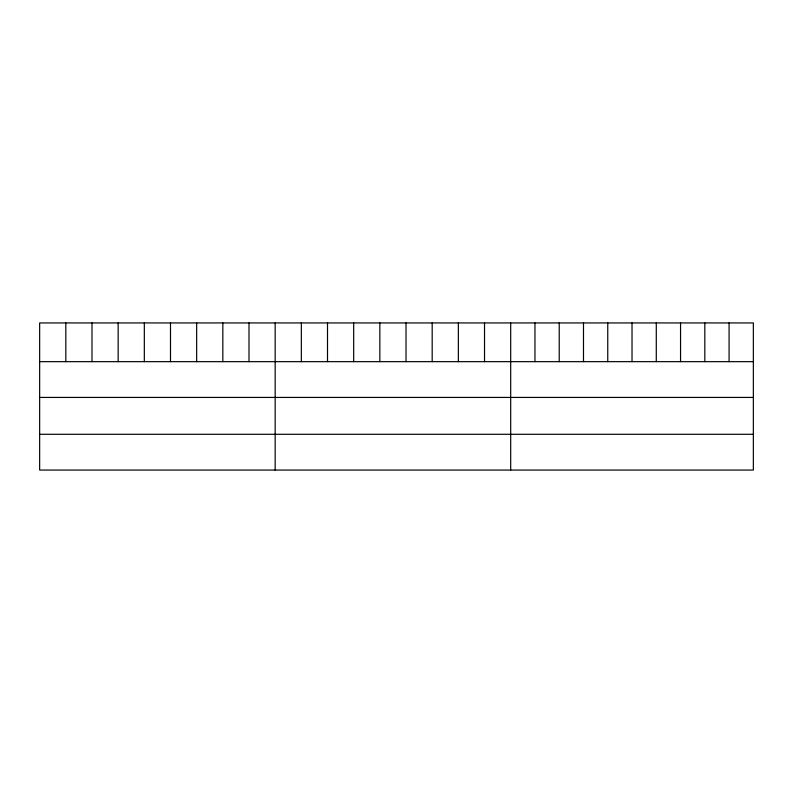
<?xml version="1.0" encoding="UTF-8"?>
<svg xmlns="http://www.w3.org/2000/svg" width="793" height="793" viewBox="0 0 793 793"><rect width="100%" height="100%" fill="white"/><g stroke="black" fill="none" stroke-linecap="round" stroke-linejoin="round"><path stroke-width="1.19" d="M753.35 361.658L753.35 470.061L39.65 470.061L39.65 322.939L753.35 322.939L753.35 361.658L39.65 361.658M39.65 397.432L753.35 397.432M39.65 434.286L753.35 434.286M729.084 322.939L729.084 361.658M704.818 322.939L704.818 361.658M680.553 322.939L680.553 361.658M656.287 322.939L656.287 361.658M632.021 322.939L632.021 361.658M607.755 322.939L607.755 361.658M583.489 322.939L583.489 361.658M559.224 322.939L559.224 361.658M534.958 322.939L534.958 361.658M510.692 322.939L510.692 470.061M484.523 322.939L484.523 361.658M458.354 322.939L458.354 361.658M432.185 322.939L432.185 361.658M406.016 322.939L406.016 361.658M379.847 322.939L379.847 361.658M353.678 322.939L353.678 361.658M327.509 322.939L327.509 361.658M301.34 322.939L301.34 361.658M275.171 322.939L275.171 470.061M249.002 322.939L249.002 361.658M222.833 322.939L222.833 361.658M196.664 322.939L196.664 361.658M170.495 322.939L170.495 361.658M144.326 322.939L144.326 361.658M118.157 322.939L118.157 361.658M91.988 322.939L91.988 361.658M65.819 322.939L65.819 361.658"/></g></svg>
